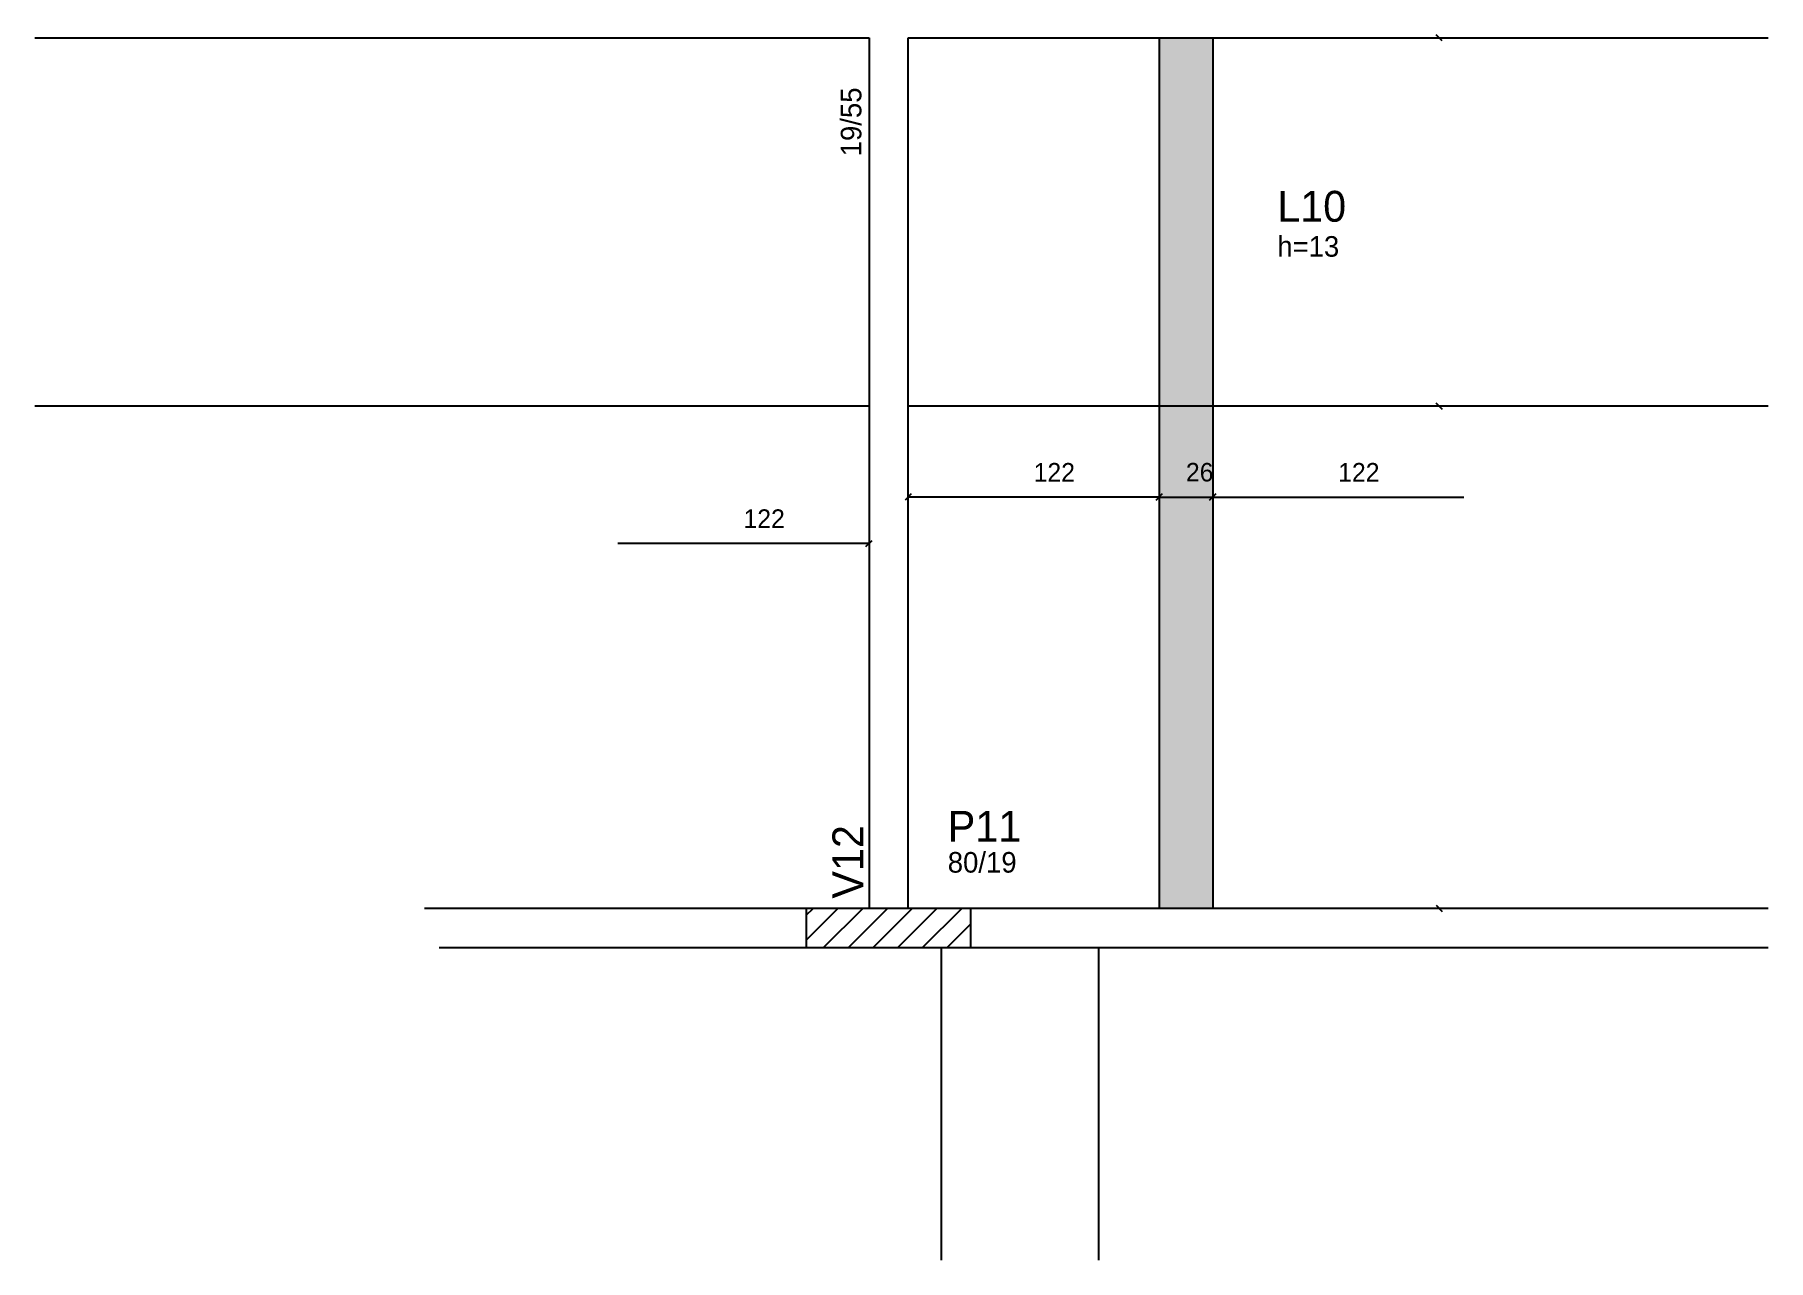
# Model space of a CAD drawing. Header units: metres. Extents: x 3647 to 4490, y 2128 to 2723.
import ezdxf

# ---------------------------------------------------------------- set-up
doc = ezdxf.new("R2010")
doc.units = ezdxf.units.M
for name, color, linetype in [('3', 7, 'Continuous'), ('4', 7, 'Continuous'), ('7', 7, 'Continuous'), ('Hachura', 7, 'Continuous'), ('Painéis', 7, 'Continuous')]:
    doc.layers.add(name, color=color, linetype=linetype)

msp = doc.modelspace()

# ---------------------------------------------------------------- hatches: boundary and pattern name
at = {"layer": 'Hachura'}
h = msp.add_hatch(color=7, dxfattribs=at)
h.dxf.hatch_style = 1
h.paths.add_polyline_path([(4219.51, 2721.99), (4193.51, 2721.98), (4193.51, 2298.98), (4219.51, 2298.99), (4219.51, 2721.99)])

# ---------------------------------------------------------------- linework, layer by layer
at = {"layer": '3', "color": 3, "lineweight": 25}
for p, q in [((4022.04, 2283.59), (4037.43, 2298.98)), ((4022.04, 2295.61), (4025.41, 2298.98)), ((4030.45, 2279.98), (4049.45, 2298.98)), ((4042.47, 2279.98), (4061.47, 2298.98)), ((4054.49, 2279.98), (4073.49, 2298.98)), ((4066.51, 2279.98), (4085.51, 2298.98)), ((4078.53, 2279.98), (4097.53, 2298.98)), ((4090.56, 2279.98), (4102.04, 2291.46))]:
    msp.add_line(p, q, dxfattribs=at)
for points in [[(3647.04, 2721.98), (4052.54, 2721.98)], [(4052.54, 2721.98), (4052.54, 2298.98)], [(4071.54, 2721.98), (4489.54, 2721.98)], [(4071.54, 2298.98), (4071.54, 2721.98)], [(4022.04, 2298.98), (3836.54, 2298.98)], [(4489.54, 2298.98), (4102.04, 2298.98)], [(3843.54, 2279.98), (4022.04, 2279.98)], [(4102.04, 2279.98), (4489.54, 2279.98)]]:
    msp.add_lwpolyline(points, dxfattribs=at)
at = {"layer": '7', "color": 7, "lineweight": 25}
msp.add_lwpolyline([(4022.04, 2279.98), (4102.04, 2279.98), (4102.04, 2298.98), (4022.04, 2298.98), (4022.04, 2279.98)], dxfattribs=at)
at = {"layer": 'Painéis', "color": 200, "lineweight": 25}
for p, q in [((4193.51, 2721.98), (4193.51, 2299)), ((4219.51, 2721.98), (4219.51, 2299)), ((4052.53, 2542.98), (3647.04, 2542.98)), ((4489.54, 2543), (4071.53, 2543)), ((4087.54, 2279.98), (4087.54, 2127.98)), ((4164.04, 2279.98), (4164.04, 2127.98))]:
    msp.add_line(p, q, dxfattribs=at)
at = {"layer": 'Painéis', "color": 0, "lineweight": 25}
for p, q in [((4331.08, 2720.48), (4328.08, 2723.48)), ((4331.08, 2541.48), (4328.08, 2544.48)), ((4328.08, 2544.48), (4331.08, 2541.48)), ((4073.03, 2500.32), (4070.03, 2497.32)), ((4192.01, 2497.32), (4195.01, 2500.32)), ((4195.01, 2500.32), (4192.01, 2497.32)), ((4218.01, 2497.32), (4221.01, 2500.32)), ((4221.01, 2500.32), (4218.01, 2497.32)), ((4051.03, 2474.78), (4054.03, 2477.78)), ((4328.08, 2300.48), (4331.08, 2297.48))]:
    msp.add_line(p, q, dxfattribs=at)
at = {"layer": 'Painéis', "color": 4, "lineweight": 25}
for p, q in [((4193.51, 2498.82), (4071.53, 2498.82)), ((4193.51, 2498.82), (4219.51, 2498.82)), ((4219.51, 2498.82), (4341.51, 2498.82)), ((4052.53, 2476.28), (3930.5, 2476.28))]:
    msp.add_line(p, q, dxfattribs=at)

# ---------------------------------------------------------------- texts
at = {"layer": '3', "color": 3, "lineweight": 25}
msp.add_text('19/55', height=10, rotation=90, dxfattribs=at).set_placement((4048.79, 2664.37))
for s, p in [('h=13', (4250.9, 2615.6)), ('80/19', (4090.77, 2316.35))]:
    msp.add_text(s, height=10, dxfattribs=at).set_placement(p)
at = {"layer": '4', "color": 4, "lineweight": 25}
for s, p in [('L10', (4250.9, 2632.6)), ('P11', (4090.77, 2331.35))]:
    msp.add_text(s, height=15, dxfattribs=at).set_placement(p)
msp.add_text('V12', height=15, rotation=90, dxfattribs=at).set_placement((4049.72, 2303.73))
at = {"layer": 'Painéis', "color": 240, "lineweight": 25}
for s, p in [('122', (4132.52, 2506.37)), ('26', (4206.51, 2506.41)), ('122', (4280.51, 2506.37)), ('122', (3991.51, 2483.84))]:
    msp.add_text(s, height=9, dxfattribs=at).set_placement(p)

doc.saveas('drawing.dxf')
